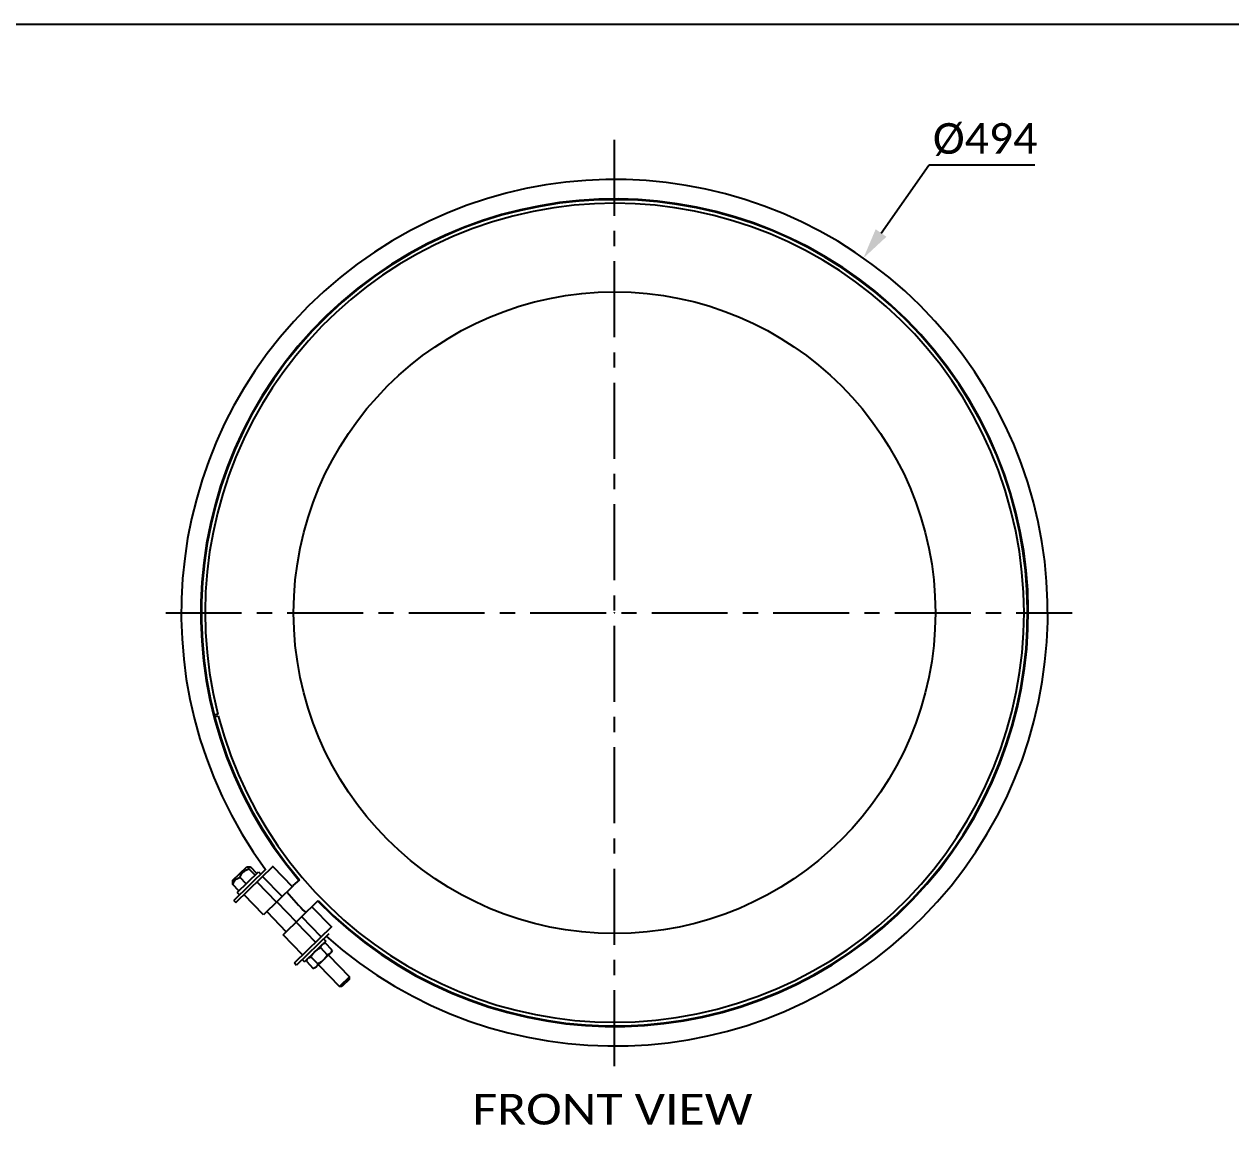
# Model space of a CAD drawing. Header units: millimetres. Extents: x 233 to 4124, y -943 to 2529.
# Drawn here: x 2179 to 2867, y 1901 to 2529 of the extents above; entities that cross this region are included whole.
import ezdxf
from ezdxf.enums import TextEntityAlignment as Align

# ---------------------------------------------------------------- set-up
doc = ezdxf.new("R2010")
doc.units = ezdxf.units.MM
doc.header["$LTSCALE"] = 115.5
doc.header["$PDMODE"] = 3
doc.header["$PDSIZE"] = 8
doc.linetypes.add('CENTER', pattern=[0.6, 0.375, -0.075, 0.075, -0.075])
doc.layers.get('0').update_dxf_attribs({"linetype": 'CONTINUOUS'})
doc.layers.get('Defpoints').update_dxf_attribs({"linetype": 'CONTINUOUS'})
doc.styles.get("Standard").update_dxf_attribs({"font": 'calibri.ttf'})
doc.dimstyles.new('DIMSTYLE_2', dxfattribs={"dimtxt": 17.5, "dimasz": 17.5, "dimexe": 1.5, "dimexo": 1, "dimtad": 1, "dimdec": 0, "dimdsep": 46, "dimtxsty": 'Standard', "dimblk": '_FILLED', "dimblk1": '_FILLED', "dimblk2": '_FILLED', "dimcen": 0.09, "dimazin": 2, "dimtp": 0.01, "dimtm": 0.01, "dimtfac": 1, "dimtdec": 0, "dimtofl": 0, "dimtmove": 0, "dimatfit": 1, "dimldrblk": '_FILLED', "dimfxl": 1, "dimtolj": 1, "dimarcsym": 0})

# ---------------------------------------------------------------- blocks, each defined once
blk = doc.blocks.new('_FILLED')
at = {"color": 0, "linetype": 'ByBlock'}
blk.add_solid([(0, 0), (-1, 0.214), (-1, -0.214)], dxfattribs=at)
blk = doc.blocks.new('*D68')
at = {"color": 0, "linetype": 'Continuous', "lineweight": -2}
for p in [(2667.58, 2409.41), (2755.25, 2448.13)]:
    blk.add_line(p, (2694.75, 2448.13), dxfattribs=at)
at = {"color": 0, "linetype": 'Continuous'}
for p, q in [((2515.48, 2192.83), (2515.66, 2192.83)), ((2515.57, 2192.74), (2515.57, 2192.92))]:
    blk.add_line(p, q, dxfattribs=at)
at = {"layer": 'Defpoints', "color": 0}
for p in [(2657.53, 2395.09), (2373.62, 1990.57)]:
    blk.add_point(p, dxfattribs=at)
at = {"color": 0, "linetype": 'ByBlock', "lineweight": -2, "xscale": 17.5, "yscale": 17.5, "zscale": 17.5, "rotation": 234.9374986339407}
blk.add_blockref('_FILLED', (2657.53, 2395.09), dxfattribs=at)
at = {"color": 0, "insert": (2697.16, 2472.08), "char_height": 17.5, "attachment_point": 1, "line_spacing_factor": 0.9}
blk.add_mtext('\\A1;%%c494', dxfattribs=at)

msp = doc.modelspace()

# ---------------------------------------------------------------- linework, layer by layer
at = {"linetype": 'Continuous'}
for p, q in [((2074.57413, 2528.53946), (4124.3337, 2528.53946)), ((2289.35184, 2134.99099), (2287.68653, 2134.58171)), ((2287.9561, 2133.6182), (2289.60165, 2134.02263)), ((2297.64054, 2040.05711), (2305.81201, 2047.99687)), ((2298.39568, 2028.79981), (2316.85792, 2046.73851)), ((2299.58035, 2027.58056), (2321.09643, 2048.48651)), ((2300.36874, 2033.22666), (2312.56118, 2045.07337)), ((2305.81201, 2047.99687), (2307.11547, 2047.97812)), ((2310.54886, 2043.11811), (2307.07361, 2046.69478)), ((2311.54802, 2044.08894), (2308.07277, 2047.66561)), ((2312.56118, 2045.07337), (2313.81553, 2043.7824)), ((2320.68425, 2048.08602), (2331.83409, 2036.61079)), ((2297.64054, 2040.05711), (2297.6218, 2038.75365)), ((2301.3819, 2034.21109), (2297.90664, 2037.78777)), ((2305.4658, 2038.17919), (2301.99055, 2041.75586)), ((2311.65489, 2039.3127), (2322.80472, 2027.83746)), ((2326.00351, 2030.94554), (2314.85367, 2042.42077)), ((2332.02034, 2037.24378), (2332.24626, 2037.01127)), ((2335.8526, 2040.49217), (2332.03712, 2037.25801)), ((2300.36874, 2033.22666), (2301.62309, 2031.9357)), ((2315.39201, 2020.63495), (2304.24217, 2032.11018)), ((2332.24626, 2037.01127), (2315.39201, 2020.63495)), ((2298.39568, 2028.79981), (2299.58035, 2027.58056)), ((2322.92263, 2027.95203), (2334.07247, 2016.47679)), ((2326.54185, 2009.15971), (2346.60157, 2028.6506)), ((2342.98393, 2025.13555), (2354.13377, 2013.66031)), ((2317.18501, 2022.37711), (2328.33485, 2010.90187)), ((2348.30318, 2007.99506), (2337.15334, 2019.4703)), ((2333.02987, 1993.15485), (2354.54594, 2014.06079)), ((2333.95456, 2016.36222), (2345.1044, 2004.88699)), ((2352.58648, 2009.78658), (2334.21454, 1991.9356)), ((2337.69168, 1997.68447), (2326.54185, 2009.15971)), ((2350.88875, 2005.62723), (2338.69631, 1993.78053)), ((2349.45201, 2004.23124), (2350.52177, 2004.50145)), ((2349.63439, 2006.9182), (2350.88875, 2005.62723)), ((2354.50791, 2000.47457), (2350.58098, 2004.51611)), ((2342.44876, 1996.61449), (2346.37569, 1992.57296)), ((2354.19069, 1999.35426), (2344.87172, 1990.29955)), ((2347.83134, 2001.84444), (2351.75827, 1997.8029)), ((2352.40002, 1997.61436), (2364.38609, 1985.27848)), ((2353.53766, 1998.72237), (2353.53563, 1998.72063)), ((2353.53766, 1998.72237), (2353.53575, 1998.72051)), ((2354.19069, 1999.35426), (2354.49156, 2000.4158)), ((2333.02987, 1993.15485), (2334.21454, 1991.9356)), ((2337.44195, 1995.07149), (2338.69631, 1993.78053)), ((2339.81582, 1994.05621), (2339.83204, 1994.11509)), ((2339.81582, 1994.05621), (2343.74275, 1990.01468)), ((2340.13304, 1995.17652), (2339.83218, 1994.11498)), ((2343.80208, 1990.02918), (2343.74275, 1990.01468)), ((2344.87172, 1990.29955), (2343.80197, 1990.02933)), ((2346.6624, 1992.03945), (2358.64847, 1979.70356)), ((2364.38609, 1985.27848), (2358.64847, 1979.70356)), ((2364.36576, 1983.86442), (2360.06254, 1979.68323)), ((2364.36576, 1983.86442), (2364.38609, 1985.27848)), ((2360.06254, 1979.68323), (2358.64847, 1979.70356))]:
    msp.add_line(p, q, dxfattribs=at)
at = {"linetype": 'CENTER'}
for p, q in [((2515.57446, 1934.19981), (2515.57446, 2467.36148)), ((2259.59001, 2192.83197), (2776.5608, 2192.83197))]:
    msp.add_line(p, q, dxfattribs=at)
msp.add_circle((2515.57446, 2192.83197), 183.00003)
at = {"linetype": 'Continuous'}
for centre, radius, start, end in [((2515.57446, 2192.83197), 247.1, 228.29098345, 216.31559995), ((2515.57446, 2192.83197), 235.99174, 224.1760125, 220.2860125), ((2515.57446, 2192.83197), 235.6, 224.1760125, 220.2860125), ((2515.57446, 2192.83197), 233.5, 194.58761384, 194.34221944), ((2304.89944, 2041.01787), 7.3663, 64.48226274, 65.63893391), ((2304.64288, 2040.76861), 7.3663, 202.71311405, 203.86978511), ((2515.57446, 2192.83197), 245.5, 220.43215597, 224.15604294)]:
    msp.add_arc(centre, radius, start, end, dxfattribs=at)
for points, knots in [([(2301.99055, 2041.75586), (2302.18157, 2042.34695), (2302.64465, 2043.50299), (2303.75897, 2045.02098), (2305.3084, 2046.09114), (2306.47728, 2046.52084), (2307.07361, 2046.69478)], [0, 0, 0, 0, 0.251039801, 0.499995663, 0.748963191, 1, 1, 1, 1]), ([(2307.07361, 2046.69478), (2306.99822, 2046.86556), (2306.89782, 2047.10945), (2306.81134, 2047.42813), (2306.7766, 2047.65358), (2306.80991, 2047.87493), (2306.97514, 2047.97146), (2307.06665, 2047.97829), (2307.11592, 2047.97763)], [0, 0, 0, 0, 0.36669234, 0.518004587, 0.644021544, 0.823065141, 0.903203282, 1, 1, 1, 1]), ([(2307.11592, 2047.97763), (2307.23934, 2047.97595), (2307.52325, 2047.9052), (2307.78838, 2047.79587), (2307.93793, 2047.72831)], [0, 0, 0, 0, 0.429289667, 1, 1, 1, 1]), ([(2297.62228, 2038.75319), (2297.6204, 2038.62977), (2297.68296, 2038.34395), (2297.78462, 2038.07578), (2297.84785, 2037.92435)], [0, 0, 0, 0, 0.429289536, 1, 1, 1, 1]), ([(2297.90664, 2037.78777), (2298.01837, 2038.29498), (2298.31042, 2039.27832), (2299.17344, 2040.56958), (2300.48901, 2041.39507), (2301.48034, 2041.65877), (2301.99055, 2041.75586)], [0, 0, 0, 0, 0.255228188, 0.499996016, 0.744775582, 1, 1, 1, 1]), ([(2347.83134, 2001.84444), (2347.92868, 2002.1762), (2348.11002, 2002.65954), (2348.46737, 2003.23276), (2348.68335, 2003.48154), (2348.79967, 2003.59477)], [0, 0, 0, 0, 0.513414307, 0.758937089, 1, 1, 1, 1]), ([(2348.8016, 2003.59665), (2348.91818, 2003.70993), (2349.17364, 2003.9187), (2349.75744, 2004.26002), (2350.24618, 2004.42825), (2350.58098, 2004.51611)], [0, 0, 0, 0, 0.241096688, 0.486639341, 1, 1, 1, 1]), ([(2339.83218, 1994.11498), (2339.9216, 1994.43039), (2340.09103, 1994.88947), (2340.43055, 1995.43152), (2340.73834, 1995.78062), (2341.10273, 1996.07089), (2341.66167, 1996.38587), (2342.12882, 1996.53693), (2342.44876, 1996.61449)], [0, 0, 0, 0, 0.256750323, 0.379114354, 0.499181012, 0.619407925, 0.742174049, 1, 1, 1, 1]), ([(2342.44876, 1996.61449), (2342.76337, 1997.16559), (2343.44741, 1998.23836), (2344.6966, 1999.68586), (2346.17931, 2000.8931), (2347.27143, 2001.54581), (2347.83134, 2001.84444)], [0, 0, 0, 0, 0.250048713, 0.500000516, 0.74995134, 1, 1, 1, 1]), ([(2351.75827, 1997.8029), (2351.44366, 1997.2518), (2350.76044, 1996.17842), (2349.51014, 1994.73183), (2348.0282, 1993.52366), (2346.93562, 1992.87159), (2346.37569, 1992.57296)], [0, 0, 0, 0, 0.250049535, 0.500000181, 0.749950776, 1, 1, 1, 1]), ([(2353.53575, 1998.72051), (2353.41921, 1998.60749), (2353.16432, 1998.39875), (2352.58105, 1998.05803), (2352.09269, 1997.89066), (2351.75827, 1997.8029)], [0, 0, 0, 0, 0.241066688, 0.486590163, 1, 1, 1, 1]), ([(2354.50791, 2000.47457), (2354.41045, 2000.14238), (2354.22881, 1999.6584), (2353.87071, 1999.08459), (2353.65424, 1998.83564), (2353.53766, 1998.72237)], [0, 0, 0, 0, 0.513414648, 0.758931083, 1, 1, 1, 1]), ([(2346.37569, 1992.57296), (2346.28894, 1992.25531), (2346.12508, 1991.79244), (2345.79403, 1991.24272), (2345.49287, 1990.88732), (2345.13535, 1990.58944), (2344.58382, 1990.26538), (2344.11987, 1990.10963), (2343.80197, 1990.02933)], [0, 0, 0, 0, 0.257859686, 0.380614024, 0.500827002, 0.620885529, 0.743234966, 1, 1, 1, 1])]:
    msp.add_open_spline(points, degree=3, knots=knots, dxfattribs=at)

# ---------------------------------------------------------------- texts
at = {"linetype": 'Continuous', "width": 1.109888}
msp.add_text('FRONT VIEW', height=17.5, dxfattribs=at).set_placement((2434.51216, 1900.95534), (2594.25924, 1900.95534), align=Align.FIT)

# ---------------------------------------------------------------- dimensions: what is measured, and where the dimension line sits
at = {"linetype": 'Continuous'}
dim = msp.add_diameter_dim_2p(p1=(2373.623, 1990.57423), p2=(2657.52591, 2395.08971), text='%%c<>', dimstyle='DIMSTYLE_2', override={"dimtih": 1, "dimtoh": 1, "dimpost": '<>'}, dxfattribs=at)
dim.commit()
dim.dimension.update_dxf_attribs({"geometry": '*D68', "text_midpoint": (2726.20627, 2448.12504), "dimtype": 163})

doc.saveas('drawing.dxf')
